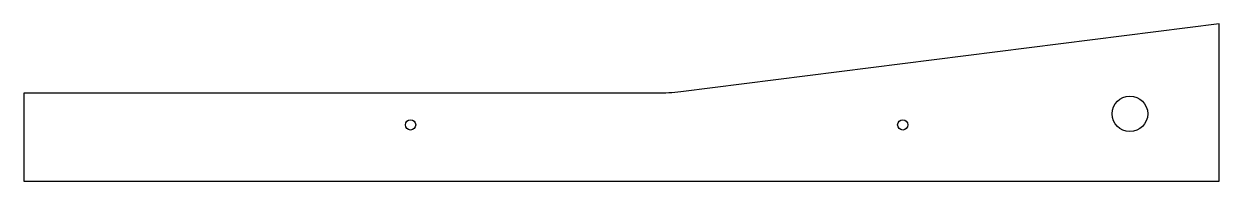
# Model space of a CAD drawing. Header units: millimetres. Extents: x 30 to 370, y -150 to -105.
import ezdxf

# ---------------------------------------------------------------- set-up
doc = ezdxf.new("R2010")
doc.units = ezdxf.units.MM
doc.layers.get('0').update_dxf_attribs({"linetype": 'CONTINUOUS'})

msp = doc.modelspace()

# ---------------------------------------------------------------- linework, layer by layer
msp.add_lwpolyline([(30, -125), (30, -150), (370, -150), (370, -105.23), (216.89, -124.57, -0.031414), (210, -125)], format="xyb", close=True)
for centre, radius in [((344.63, -130.83), 5.06), ((140, -134), 1.45), ((280, -134), 1.45)]:
    msp.add_circle(centre, radius)

doc.saveas('drawing.dxf')
